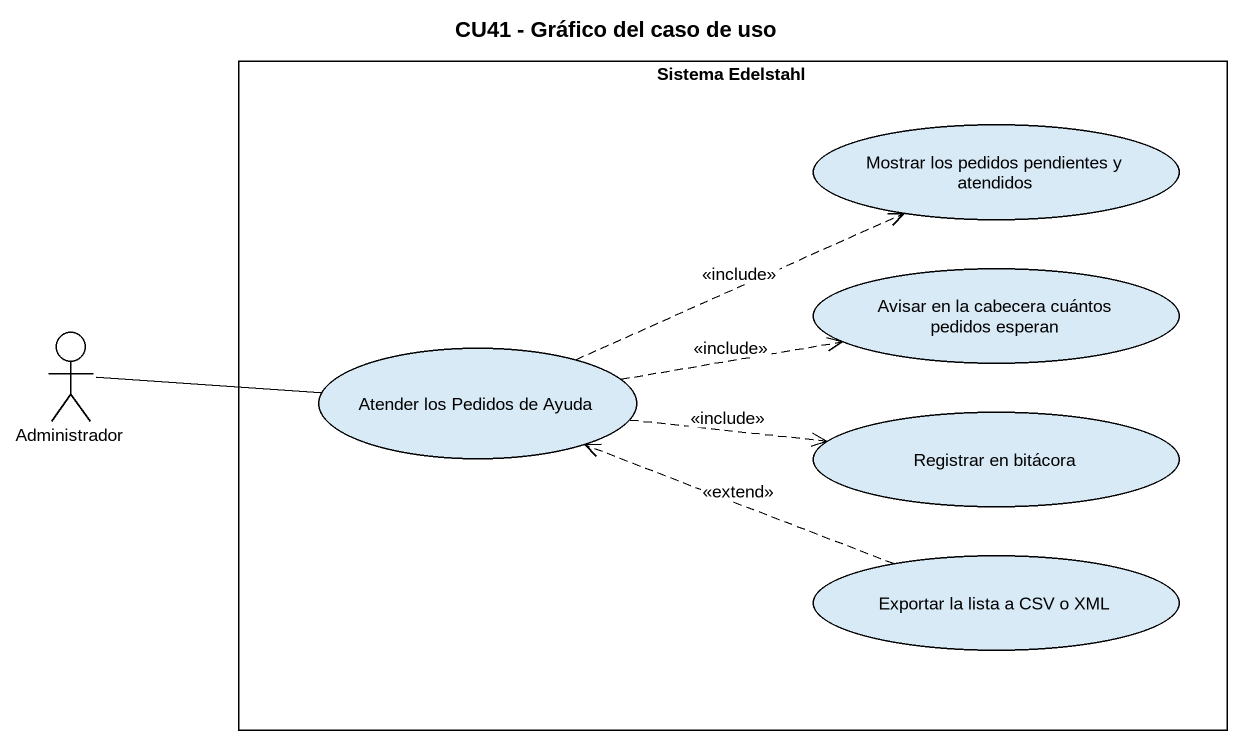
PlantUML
@startuml
title CU41 - Gráfico del caso de uso
rectangle "Sistema Edelstahl" as Sistema_Edelstahl {
  usecase "Mostrar los pedidos pendientes y atendidos" as Mostrar_los_pedidos
  usecase "Avisar en la cabecera cuántos pedidos esperan" as Avisar_en_la_cabecera
  usecase "Atender los Pedidos de Ayuda" as Atender_los_Pedidos_de_Ayuda
  usecase "Registrar en bitácora" as Registrar_en_bitácora
  usecase "Exportar la lista a CSV o XML" as Exportar_la_lista_a_CSV_o
}
actor Administrador
Administrador -right- Atender_los_Pedidos_de_Ayuda
Atender_los_Pedidos_de_Ayuda .right.> Mostrar_los_pedidos : <<include>>
Atender_los_Pedidos_de_Ayuda .right.> Avisar_en_la_cabecera : <<include>>
Atender_los_Pedidos_de_Ayuda .right.> Registrar_en_bitácora : <<include>>
Exportar_la_lista_a_CSV_o .left.> Atender_los_Pedidos_de_Ayuda : <<extend>>
@enduml
